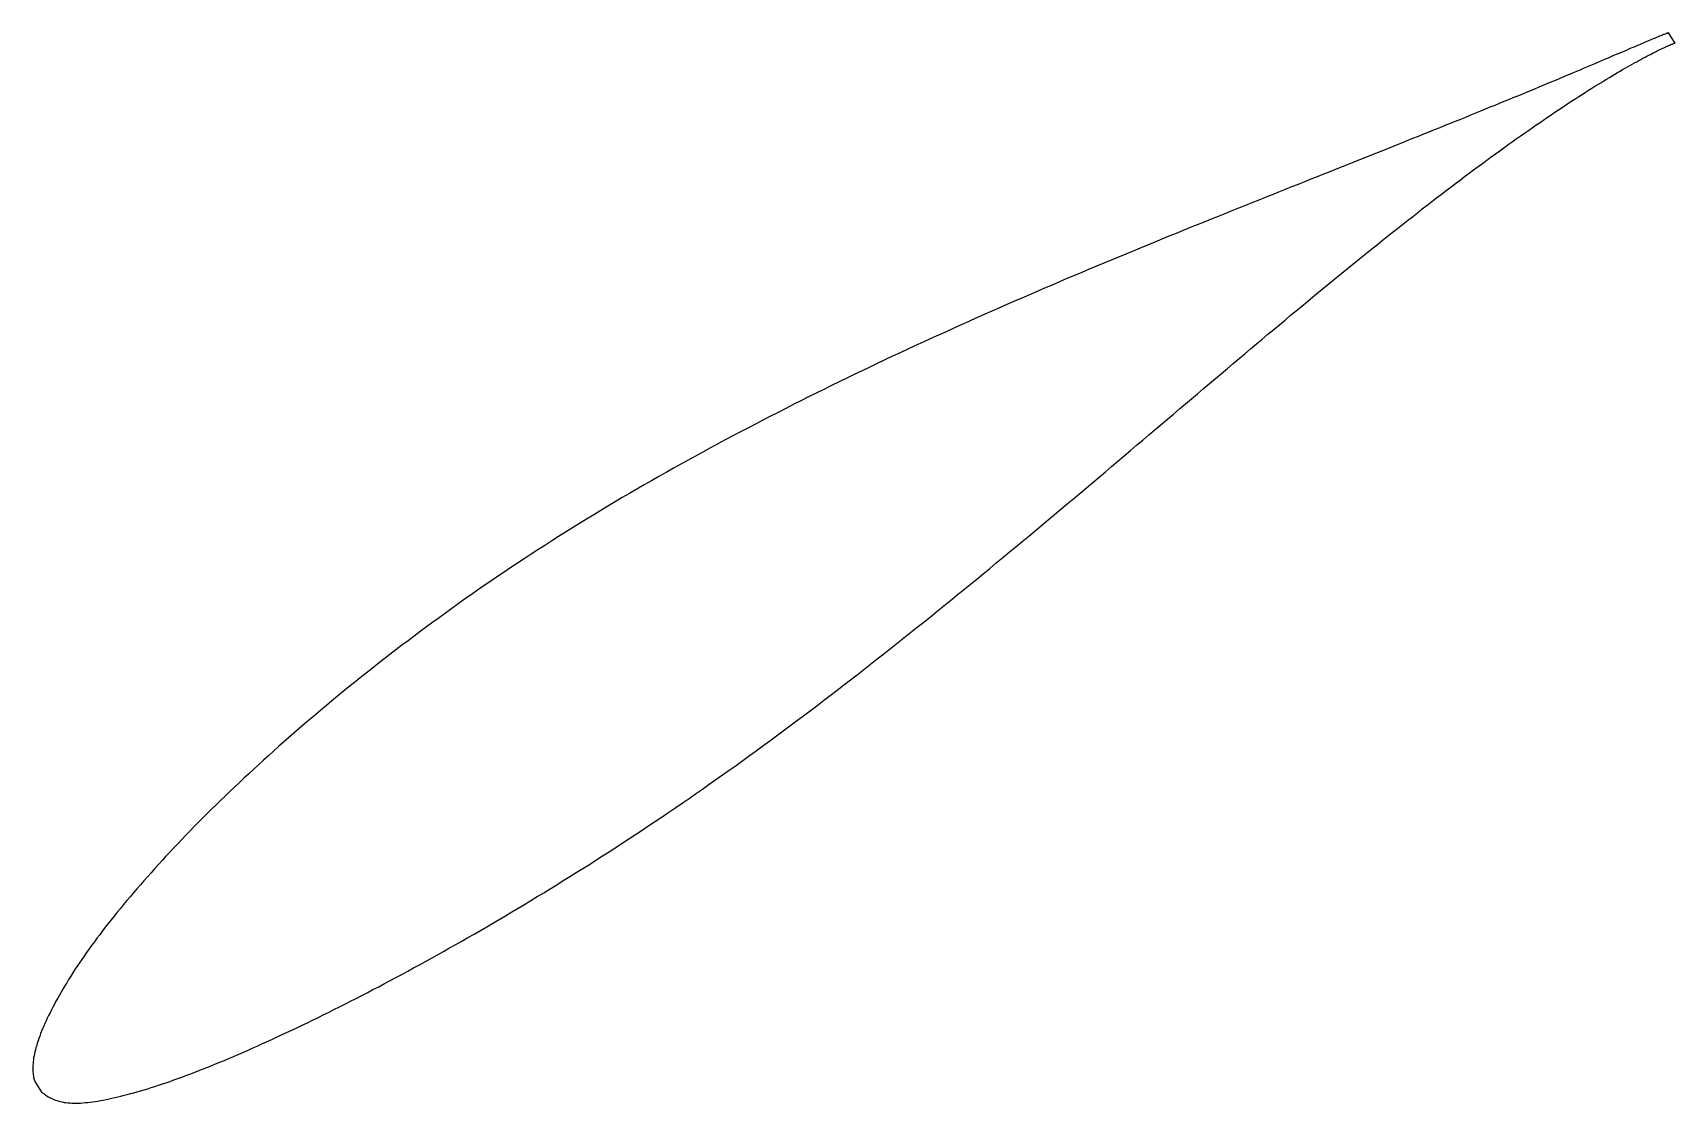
# Model space of a CAD drawing. Header units: metres. Extents: x -38 to 76, y -25 to 49.
import ezdxf

# ---------------------------------------------------------------- set-up
doc = ezdxf.new("R2010")
doc.units = ezdxf.units.M

msp = doc.modelspace()

# ---------------------------------------------------------------- linework, layer by layer
msp.add_lwpolyline([(75.8, 49.36), (75.79, 49.36), (75.79, 49.35), (75.77, 49.35), (75.76, 49.34), (75.73, 49.34), (75.71, 49.33), (75.67, 49.32), (75.64, 49.3), (75.6, 49.29), (75.55, 49.27), (75.5, 49.25), (75.44, 49.23), (75.38, 49.2), (75.32, 49.18), (75.25, 49.15), (75.17, 49.12), (75.09, 49.08), (75.01, 49.05), (74.92, 49.01), (74.82, 48.97), (74.73, 48.93), (74.62, 48.89), (74.52, 48.84), (74.4, 48.8), (74.29, 48.75), (74.16, 48.7), (74.04, 48.64), (73.91, 48.59), (73.77, 48.53), (73.63, 48.47), (73.49, 48.41), (73.34, 48.34), (73.18, 48.28), (73.03, 48.21), (72.86, 48.14), (72.69, 48.07), (72.52, 48), (72.35, 47.92), (72.16, 47.84), (71.98, 47.77), (71.79, 47.68), (71.59, 47.6), (71.39, 47.52), (71.19, 47.43), (70.98, 47.34), (70.77, 47.25), (70.55, 47.16), (70.33, 47.06), (70.1, 46.97), (69.87, 46.87), (69.64, 46.77), (69.4, 46.67), (69.16, 46.57), (68.91, 46.46), (68.65, 46.36), (68.4, 46.25), (68.14, 46.14), (67.87, 46.03), (67.6, 45.92), (67.33, 45.8), (67.05, 45.69), (66.77, 45.57), (66.48, 45.45), (66.19, 45.33), (65.89, 45.21), (65.59, 45.08), (65.29, 44.96), (64.98, 44.83), (64.67, 44.7), (64.35, 44.57), (64.03, 44.44), (63.71, 44.31), (63.38, 44.18), (63.05, 44.04), (62.71, 43.9), (62.37, 43.76), (62.03, 43.62), (61.68, 43.48), (61.33, 43.34), (60.97, 43.2), (60.62, 43.05), (60.25, 42.91), (59.89, 42.76), (59.51, 42.61), (59.14, 42.46), (58.76, 42.31), (58.38, 42.15), (58, 42), (57.61, 41.84), (57.22, 41.68), (56.82, 41.53), (56.42, 41.37), (56.02, 41.2), (55.61, 41.04), (55.2, 40.88), (54.79, 40.71), (54.37, 40.55), (53.95, 40.38), (53.53, 40.21), (53.11, 40.04), (52.68, 39.87), (52.25, 39.7), (51.81, 39.53), (51.37, 39.35), (50.93, 39.18), (50.49, 39), (50.04, 38.82), (49.59, 38.64), (49.14, 38.46), (48.68, 38.28), (48.23, 38.1), (47.76, 37.91), (47.3, 37.73), (46.83, 37.54), (46.37, 37.35), (45.9, 37.16), (45.42, 36.97), (44.95, 36.78), (44.47, 36.59), (43.99, 36.39), (43.5, 36.2), (43.02, 36), (42.53, 35.81), (42.04, 35.61), (41.55, 35.41), (41.06, 35.21), (40.56, 35), (40.07, 34.8), (39.57, 34.59), (39.06, 34.39), (38.56, 34.18), (38.06, 33.97), (37.55, 33.76), (37.04, 33.55), (36.53, 33.34), (36.02, 33.12), (35.51, 32.91), (35, 32.69), (34.48, 32.47), (33.96, 32.26), (33.45, 32.04), (32.93, 31.81), (32.41, 31.59), (31.89, 31.37), (31.36, 31.14), (30.84, 30.91), (30.32, 30.69), (29.79, 30.46), (29.27, 30.23), (28.74, 30), (28.21, 29.76), (27.68, 29.53), (27.15, 29.29), (26.62, 29.05), (26.09, 28.81), (25.56, 28.57), (25.03, 28.33), (24.5, 28.09), (23.97, 27.85), (23.44, 27.6), (22.91, 27.35), (22.38, 27.11), (21.84, 26.86), (21.31, 26.61), (20.78, 26.36), (20.25, 26.1), (19.72, 25.85), (19.18, 25.59), (18.65, 25.33), (18.12, 25.08), (17.59, 24.82), (17.06, 24.56), (16.53, 24.29), (16, 24.03), (15.47, 23.76), (14.94, 23.5), (14.41, 23.23), (13.88, 22.96), (13.36, 22.69), (12.83, 22.42), (12.31, 22.15), (11.78, 21.87), (11.26, 21.6), (10.74, 21.32), (10.21, 21.05), (9.69, 20.77), (9.18, 20.49), (8.66, 20.2), (8.14, 19.92), (7.62, 19.64), (7.11, 19.35), (6.6, 19.07), (6.09, 18.78), (5.58, 18.49), (5.07, 18.2), (4.56, 17.91), (4.06, 17.62), (3.55, 17.32), (3.05, 17.03), (2.55, 16.73), (2.05, 16.43), (1.56, 16.14), (1.06, 15.84), (0.57, 15.54), (0.08, 15.23), (-0.41, 14.93), (-0.89, 14.63), (-1.38, 14.32), (-1.86, 14.02), (-2.34, 13.71), (-2.82, 13.4), (-3.29, 13.09), (-3.77, 12.78), (-4.24, 12.47), (-4.71, 12.16), (-5.17, 11.85), (-5.64, 11.54), (-6.1, 11.22), (-6.56, 10.91), (-7.01, 10.59), (-7.47, 10.27), (-7.92, 9.96), (-8.36, 9.64), (-8.81, 9.32), (-9.25, 9), (-9.69, 8.68), (-10.13, 8.36), (-10.57, 8.04), (-11, 7.72), (-11.43, 7.4), (-11.85, 7.08), (-12.28, 6.76), (-12.7, 6.44), (-13.12, 6.11), (-13.53, 5.79), (-13.95, 5.47), (-14.35, 5.15), (-14.76, 4.82), (-15.17, 4.5), (-15.57, 4.18), (-15.96, 3.86), (-16.36, 3.54), (-16.75, 3.22), (-17.14, 2.9), (-17.53, 2.58), (-17.91, 2.25), (-18.29, 1.93), (-18.66, 1.62), (-19.04, 1.3), (-19.41, 0.98), (-19.78, 0.66), (-20.14, 0.34), (-20.5, 0.02), (-20.86, -0.29), (-21.21, -0.61), (-21.56, -0.92), (-21.91, -1.24), (-22.25, -1.55), (-22.59, -1.87), (-22.93, -2.18), (-23.27, -2.49), (-23.6, -2.8), (-23.92, -3.11), (-24.25, -3.42), (-24.57, -3.73), (-24.88, -4.03), (-25.2, -4.34), (-25.51, -4.64), (-25.81, -4.95), (-26.12, -5.25), (-26.41, -5.55), (-26.71, -5.85), (-27, -6.15), (-27.29, -6.45), (-27.58, -6.74), (-27.86, -7.04), (-28.13, -7.33), (-28.41, -7.62), (-28.68, -7.91), (-28.94, -8.2), (-29.21, -8.49), (-29.47, -8.78), (-29.72, -9.06), (-29.97, -9.34), (-30.22, -9.62), (-30.46, -9.9), (-30.7, -10.18), (-30.94, -10.46), (-31.17, -10.73), (-31.4, -11), (-31.63, -11.27), (-31.85, -11.54), (-32.07, -11.81), (-32.28, -12.07), (-32.49, -12.33), (-32.69, -12.6), (-32.9, -12.85), (-33.09, -13.11), (-33.29, -13.37), (-33.48, -13.62), (-33.66, -13.87), (-33.85, -14.12), (-34.02, -14.36), (-34.2, -14.61), (-34.37, -14.85), (-34.53, -15.09), (-34.7, -15.33), (-34.85, -15.56), (-35.01, -15.8), (-35.16, -16.03), (-35.3, -16.26), (-35.45, -16.48), (-35.58, -16.71), (-35.72, -16.93), (-35.85, -17.15), (-35.97, -17.36), (-36.09, -17.58), (-36.21, -17.79), (-36.33, -17.99), (-36.44, -18.2), (-36.54, -18.4), (-36.65, -18.6), (-36.74, -18.8), (-36.84, -18.99), (-36.93, -19.18), (-37.02, -19.37), (-37.1, -19.55), (-37.18, -19.73), (-37.26, -19.91), (-37.33, -20.08), (-37.4, -20.25), (-37.46, -20.42), (-37.52, -20.59), (-37.57, -20.75), (-37.63, -20.91), (-37.67, -21.07), (-37.72, -21.22), (-37.76, -21.37), (-37.79, -21.52), (-37.83, -21.66), (-37.85, -21.8), (-37.88, -21.94), (-37.9, -22.07), (-37.91, -22.21), (-37.92, -22.33), (-37.93, -22.46), (-37.94, -22.58), (-37.94, -22.7), (-37.93, -22.81), (-37.93, -22.92), (-37.92, -23.02), (-37.91, -23.12), (-37.89, -23.21), (-37.88, -23.3), (-37.86, -23.38), (-37.84, -23.45), (-37.82, -23.51), (-37.81, -23.56), (-37.8, -23.58), (-37.33, -24.31), (-37.33, -24.31), (-37.31, -24.33), (-37.28, -24.35), (-37.24, -24.38), (-37.18, -24.42), (-37.12, -24.47), (-37.04, -24.53), (-36.96, -24.58), (-36.87, -24.64), (-36.78, -24.69), (-36.68, -24.74), (-36.58, -24.79), (-36.48, -24.83), (-36.37, -24.87), (-36.26, -24.91), (-36.14, -24.95), (-36.02, -24.98), (-35.9, -25), (-35.77, -25.03), (-35.64, -25.04), (-35.5, -25.06), (-35.36, -25.07), (-35.22, -25.08), (-35.08, -25.08), (-34.93, -25.08), (-34.77, -25.08), (-34.62, -25.08), (-34.46, -25.07), (-34.29, -25.05), (-34.12, -25.04), (-33.95, -25.02), (-33.78, -24.99), (-33.6, -24.97), (-33.42, -24.94), (-33.23, -24.9), (-33.04, -24.87), (-32.84, -24.83), (-32.64, -24.79), (-32.44, -24.74), (-32.24, -24.7), (-32.02, -24.65), (-31.81, -24.59), (-31.59, -24.54), (-31.37, -24.48), (-31.14, -24.42), (-30.91, -24.36), (-30.68, -24.29), (-30.44, -24.22), (-30.2, -24.15), (-29.95, -24.08), (-29.7, -24), (-29.45, -23.92), (-29.19, -23.83), (-28.93, -23.75), (-28.67, -23.66), (-28.4, -23.57), (-28.13, -23.47), (-27.86, -23.37), (-27.58, -23.27), (-27.3, -23.17), (-27.02, -23.06), (-26.73, -22.95), (-26.44, -22.84), (-26.14, -22.73), (-25.85, -22.61), (-25.54, -22.49), (-25.24, -22.36), (-24.93, -22.24), (-24.62, -22.11), (-24.31, -21.97), (-23.99, -21.84), (-23.67, -21.7), (-23.34, -21.56), (-23.02, -21.42), (-22.69, -21.27), (-22.35, -21.12), (-22.02, -20.97), (-21.68, -20.82), (-21.33, -20.66), (-20.99, -20.5), (-20.64, -20.34), (-20.29, -20.18), (-19.93, -20.01), (-19.58, -19.84), (-19.22, -19.67), (-18.85, -19.49), (-18.49, -19.32), (-18.12, -19.14), (-17.75, -18.95), (-17.37, -18.77), (-17, -18.58), (-16.62, -18.39), (-16.24, -18.2), (-15.85, -18), (-15.46, -17.8), (-15.07, -17.6), (-14.68, -17.4), (-14.29, -17.19), (-13.89, -16.99), (-13.49, -16.77), (-13.09, -16.56), (-12.69, -16.35), (-12.28, -16.13), (-11.87, -15.91), (-11.46, -15.68), (-11.05, -15.46), (-10.63, -15.23), (-10.22, -15), (-9.8, -14.77), (-9.38, -14.53), (-8.96, -14.29), (-8.53, -14.05), (-8.11, -13.81), (-7.68, -13.56), (-7.25, -13.32), (-6.82, -13.07), (-6.38, -12.82), (-5.95, -12.56), (-5.51, -12.3), (-5.07, -12.05), (-4.63, -11.78), (-4.19, -11.52), (-3.75, -11.26), (-3.3, -10.99), (-2.86, -10.72), (-2.41, -10.45), (-1.96, -10.17), (-1.51, -9.89), (-1.06, -9.61), (-0.61, -9.33), (-0.15, -9.05), (0.3, -8.76), (0.76, -8.48), (1.22, -8.19), (1.67, -7.89), (2.13, -7.6), (2.59, -7.3), (3.05, -7), (3.51, -6.7), (3.97, -6.4), (4.44, -6.09), (4.9, -5.78), (5.36, -5.47), (5.83, -5.16), (6.29, -4.84), (6.76, -4.53), (7.22, -4.21), (7.69, -3.89), (8.15, -3.56), (8.62, -3.24), (9.09, -2.91), (9.56, -2.58), (10.02, -2.25), (10.49, -1.92), (10.96, -1.59), (11.43, -1.25), (11.89, -0.91), (12.36, -0.57), (12.83, -0.23), (13.3, 0.11), (13.77, 0.46), (14.24, 0.81), (14.7, 1.15), (15.17, 1.5), (15.64, 1.86), (16.11, 2.21), (16.57, 2.56), (17.04, 2.92), (17.51, 3.27), (17.98, 3.63), (18.44, 3.99), (18.91, 4.35), (19.38, 4.71), (19.84, 5.08), (20.31, 5.44), (20.77, 5.81), (21.24, 6.17), (21.7, 6.54), (22.16, 6.91), (22.63, 7.27), (23.09, 7.64), (23.55, 8.01), (24.01, 8.38), (24.48, 8.75), (24.94, 9.13), (25.4, 9.5), (25.86, 9.87), (26.31, 10.24), (26.77, 10.62), (27.23, 10.99), (27.69, 11.36), (28.14, 11.74), (28.6, 12.11), (29.05, 12.49), (29.51, 12.86), (29.96, 13.24), (30.41, 13.61), (30.86, 13.99), (31.31, 14.36), (31.76, 14.73), (32.21, 15.11), (32.66, 15.48), (33.1, 15.86), (33.55, 16.23), (33.99, 16.6), (34.44, 16.97), (34.88, 17.35), (35.32, 17.72), (35.76, 18.09), (36.2, 18.46), (36.64, 18.83), (37.07, 19.2), (37.51, 19.57), (37.94, 19.93), (38.38, 20.3), (38.81, 20.67), (39.24, 21.03), (39.67, 21.39), (40.09, 21.76), (40.52, 22.12), (40.95, 22.48), (41.37, 22.84), (41.79, 23.2), (42.21, 23.55), (42.63, 23.91), (43.05, 24.26), (43.47, 24.62), (43.88, 24.97), (44.29, 25.32), (44.71, 25.67), (45.12, 26.01), (45.53, 26.36), (45.93, 26.7), (46.34, 27.04), (46.74, 27.38), (47.14, 27.72), (47.54, 28.06), (47.94, 28.39), (48.34, 28.72), (48.74, 29.05), (49.13, 29.38), (49.52, 29.71), (49.91, 30.03), (50.3, 30.35), (50.69, 30.67), (51.07, 30.99), (51.45, 31.31), (51.83, 31.62), (52.21, 31.93), (52.59, 32.24), (52.96, 32.55), (53.33, 32.85), (53.71, 33.15), (54.07, 33.45), (54.44, 33.75), (54.8, 34.04), (55.17, 34.34), (55.53, 34.62), (55.89, 34.91), (56.24, 35.2), (56.59, 35.48), (56.95, 35.75), (57.3, 36.03), (57.64, 36.3), (57.99, 36.57), (58.33, 36.84), (58.67, 37.11), (59.01, 37.37), (59.34, 37.63), (59.67, 37.88), (60, 38.13), (60.33, 38.39), (60.66, 38.63), (60.98, 38.88), (61.3, 39.12), (61.62, 39.36), (61.93, 39.59), (62.24, 39.83), (62.55, 40.06), (62.86, 40.28), (63.16, 40.51), (63.47, 40.73), (63.76, 40.94), (64.06, 41.16), (64.35, 41.37), (64.64, 41.58), (64.93, 41.78), (65.21, 41.98), (65.49, 42.18), (65.77, 42.38), (66.05, 42.57), (66.32, 42.76), (66.59, 42.95), (66.86, 43.13), (67.12, 43.31), (67.38, 43.49), (67.63, 43.66), (67.89, 43.83), (68.14, 44), (68.39, 44.16), (68.63, 44.33), (68.87, 44.48), (69.11, 44.64), (69.34, 44.79), (69.57, 44.94), (69.8, 45.08), (70.02, 45.23), (70.24, 45.37), (70.46, 45.5), (70.67, 45.64), (70.88, 45.77), (71.09, 45.89), (71.29, 46.02), (71.49, 46.14), (71.68, 46.25), (71.88, 46.37), (72.06, 46.48), (72.25, 46.59), (72.43, 46.7), (72.6, 46.8), (72.78, 46.9), (72.95, 46.99), (73.11, 47.09), (73.27, 47.18), (73.43, 47.27), (73.58, 47.35), (73.73, 47.43), (73.88, 47.51), (74.02, 47.59), (74.16, 47.66), (74.29, 47.73), (74.42, 47.8), (74.54, 47.86), (74.66, 47.93), (74.78, 47.99), (74.89, 48.04), (75, 48.1), (75.1, 48.15), (75.2, 48.19), (75.3, 48.24), (75.39, 48.28), (75.48, 48.32), (75.56, 48.36), (75.64, 48.4), (75.71, 48.43), (75.78, 48.46), (75.84, 48.49), (75.9, 48.51), (75.96, 48.54), (76.01, 48.56), (76.05, 48.58), (76.1, 48.59), (76.13, 48.61), (76.16, 48.62), (76.19, 48.63), (76.21, 48.64), (76.23, 48.64), (76.25, 48.65), (76.25, 48.65), (76.26, 48.65)], close=True)

doc.saveas('drawing.dxf')
